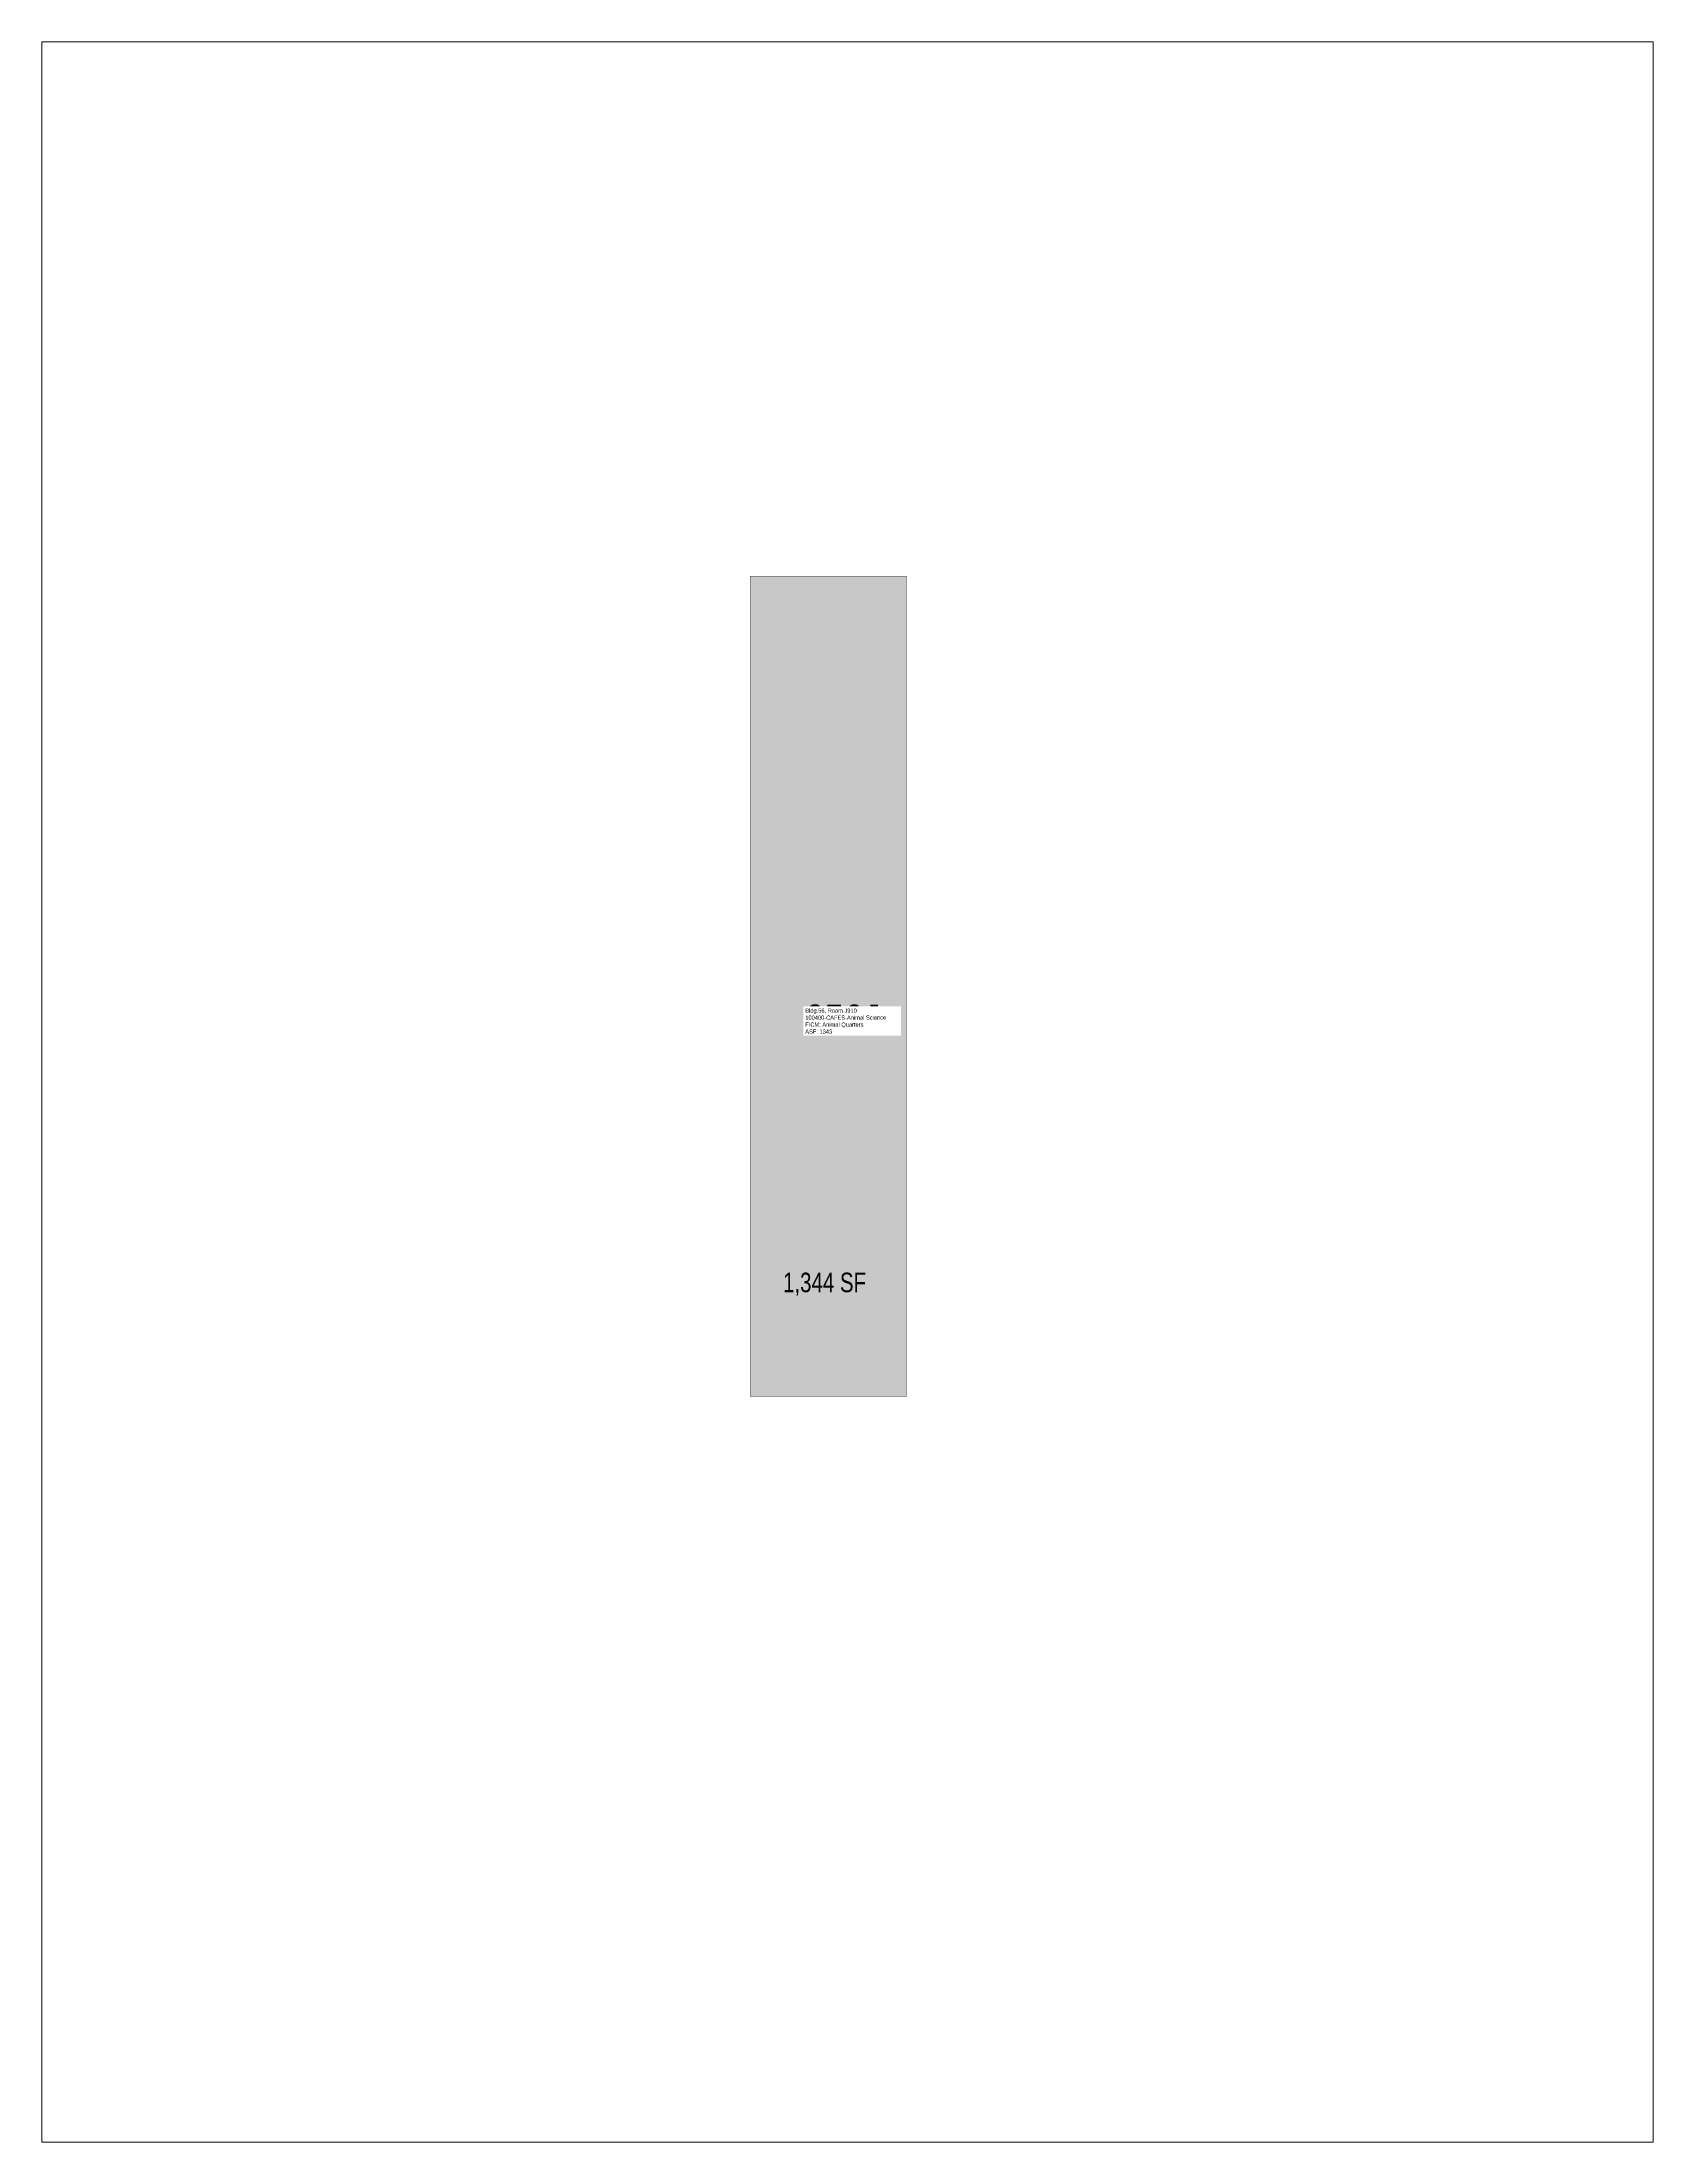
# Paper-space layout 'Layout1' of a CAD drawing. Header units: inches. Extents: x 0 to 8.2, y 0 to 10.7.
# The model-space entities are those that its viewports show. They can reach past a viewport. Long polylines and large blocks are cut down to what shows.
import ezdxf
from ezdxf.enums import TextEntityAlignment as Align

# ---------------------------------------------------------------- set-up
doc = ezdxf.new("R2010")
doc.units = ezdxf.units.IN
doc.header["$MEASUREMENT"] = 0
doc.layers.get('0').update_dxf_attribs({"linetype": 'CONTINUOUS'})
for name, color, linetype in [('A-IDEN-RNUM', 7, 'CONTINUOUS'), ('A-IDEN-SNUM', 4, 'CONTINUOUS'), ('A-IDEN-VNUM', 4, 'CONTINUOUS'), ('A-WALL', 5, 'CONTINUOUS'), ('AREA-TEXT', 3, 'CONTINUOUS'), ('Rooms-Category-Color', 7, 'CONTINUOUS'), ('Rooms-College-Color', 7, 'CONTINUOUS'), ('Rooms-Department-Color', 7, 'CONTINUOUS'), ('Rooms-Division-Color', 7, 'CONTINUOUS'), ('Rooms-Information', 7, 'CONTINUOUS')]:
    doc.layers.add(name, color=color, linetype=linetype)
doc.styles.add('CP_AREA', font='arial.ttf', dxfattribs={"height": 15})
doc.styles.add('CP_ROOMSNUMBER', font='arial.ttf', dxfattribs={"height": 1})
doc.styles.add('CP_ROOMVNUMBER', font='arial.ttf', dxfattribs={"width": 0.85, "height": 0.075})

msp = doc.modelspace()

# ---------------------------------------------------------------- hatches: boundary and pattern name
at = {"layer": 'Rooms-Category-Color', "true_color": 0xfbafa2}
msp.add_hatch(color=21, dxfattribs=at).paths.add_polyline_path([(69171593.2, 27723380.2), (69171128.7, 27722485.6), (69170958.3, 27722574.1), (69171422.8, 27723468.7)])
at = {"layer": 'Rooms-College-Color', "true_color": 0xe3c5e1}
msp.add_hatch(color=254, dxfattribs=at).paths.add_polyline_path([(69171593.2, 27723380.2), (69171128.7, 27722485.6), (69170958.3, 27722574.1), (69171422.8, 27723468.7)])
at = {"layer": 'Rooms-Department-Color', "true_color": 0xe3c5e1}
msp.add_hatch(color=254, dxfattribs=at).paths.add_polyline_path([(69171593.2, 27723380.2), (69171128.7, 27722485.6), (69170958.3, 27722574.1), (69171422.8, 27723468.7)])
at = {"layer": 'Rooms-Division-Color', "true_color": 0xe3c5e1}
msp.add_hatch(color=254, dxfattribs=at).paths.add_polyline_path([(69171593.2, 27723380.2), (69171128.7, 27722485.6), (69170958.3, 27722574.1), (69171422.8, 27723468.7)])

# ---------------------------------------------------------------- linework, layer by layer
at = {"layer": 'A-WALL', "const_width": 0.333}
msp.add_lwpolyline([(69170958.3, 27722574.1), (69171422.8, 27723468.7), (69171593.2, 27723380.2), (69171128.7, 27722485.6), (69170958.3, 27722574.1)], dxfattribs=at)

# ---------------------------------------------------------------- texts
at = {"layer": 'A-IDEN-RNUM', "style": 'CP_ROOMSNUMBER'}
msp.add_text('0910-00', height=1.2, rotation=332.56, dxfattribs=at).set_placement((69171273.1, 27722933), align=Align.MIDDLE)
at = {"layer": 'A-IDEN-SNUM', "style": 'CP_ROOMSNUMBER'}
msp.add_text('0560J91000', height=1.2, rotation=332.56, dxfattribs=at).set_placement((69171273.1, 27722933), align=Align.MIDDLE)
at = {"layer": 'A-IDEN-VNUM', "style": 'CP_ROOMVNUMBER', "width": 0.85}
msp.add_text('056J', height=36, rotation=332.56, dxfattribs=at).set_placement((69171273.1, 27722933), align=Align.MIDDLE)
at = {"layer": 'AREA-TEXT', "style": 'CP_AREA', "width": 0.75}
msp.add_text('1,344 SF', height=24, rotation=332.56, dxfattribs=at).set_placement((69171104, 27722656.5), align=Align.MIDDLE_CENTER)

# ---------------------------------------------------------------- next in the draw order: texts
at = {"layer": 'Rooms-Information', "insert": (69171223.8, 27722938.6), "char_height": 5.143, "width": 115.2, "attachment_point": 7, "rotation": 332.56, "style": 'CP_ROOMVNUMBER', "bg_fill": 3, "box_fill_scale": 1.5, "bg_fill_color": 256, "bg_fill_true_color": 13158600, "bg_fill_transparency": 0}
msp.add_mtext('Bldg.56, Room J910^M^J100400-CAFES-Animal Science^M^JFICM: Animal Quarters^M^JASF: 1343', dxfattribs=at)

psp = doc.layouts.get("Layout1")

# ---------------------------------------------------------------- viewports
at = {"layer": '0', "view_target_point": (1306.916, 810), "view_twist_angle": 27.43990037172}
psp.add_viewport(center=(4.125, 5.375), size=(8.25, 10.7499), view_center_point=(48613131.595, 56477909.018), view_height=2579.9743, dxfattribs=at)

doc.saveas('drawing.dxf')
